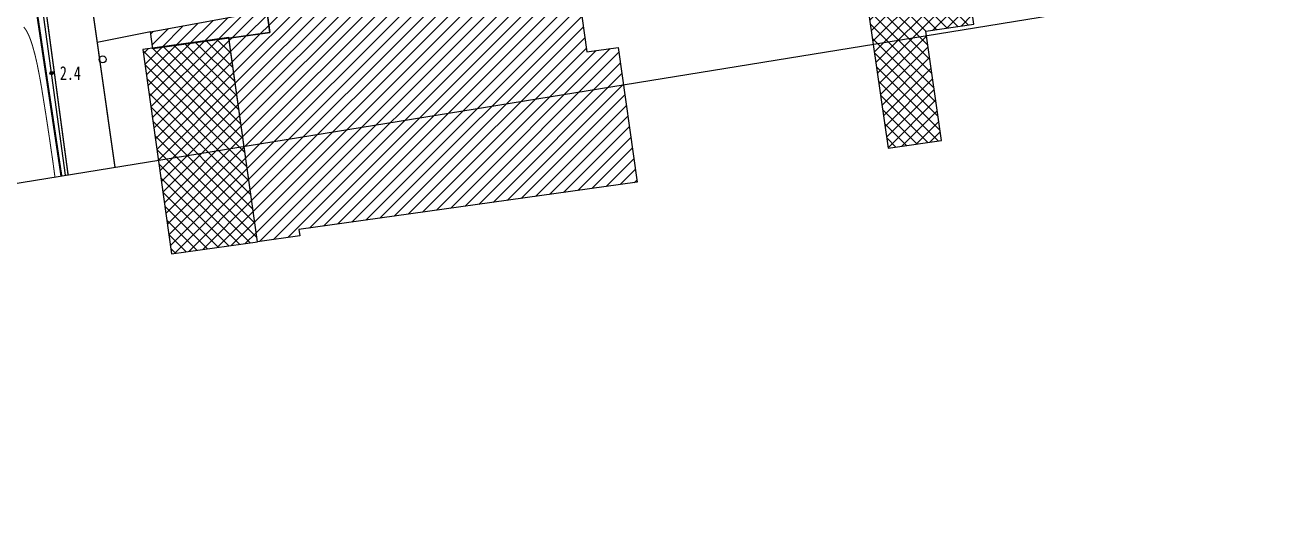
# Model space of a CAD drawing. Header units: metres. Extents: x 494039 to 619385, y 3351420 to 3402703.
# Drawn here: x 537686.2 to 538047, y 3373601.2 to 3373743.5 of the extents above; entities that cross this region are included whole.
import ezdxf
from ezdxf.enums import TextEntityAlignment as Align

# ---------------------------------------------------------------- set-up
doc = ezdxf.new("R2010")
doc.units = ezdxf.units.M
doc.linetypes.add('8522', pattern=[0])
doc.linetypes.add('9610', pattern=[0])
for name, color, linetype in [('220200', 130, 'Continuous'), ('310300', 8, 'Continuous'), ('310500', 8, 'Continuous'), ('420500', 8, 'Continuous'), ('510301', 8, 'Continuous'), ('720100', 8, 'Continuous'), ('760202', 8, '8522'), ('810100', 8, '9610'), ('范围线', 8, 'Continuous')]:
    doc.layers.add(name, color=color, linetype=linetype)
doc.layers.add('710101', color=8, linetype='Continuous', lineweight=0)
pattern_1 = [(45, (0, 0), (-1.767766953, 1.767766953), []), (135, (0, 0), (-1.767766953, -1.767766953), [])]
pattern_2 = [(45, (0, 0), (-1.767766953, 1.767766953), [])]

# ---------------------------------------------------------------- blocks, each defined once
blk = doc.blocks.new('gc170')
at = {"linetype": 'Continuous'}
blk.add_circle((0, 0), 0.5, dxfattribs=at)
blk = doc.blocks.new('p_point')
for radius in [0.25, 0.2, 0.15, 0.1, 0.05]:
    blk.add_circle((0, 0), radius)
blk.add_point((0, 0))
blk = doc.blocks.new('1-3&1-4')
at = {"layer": '310300', "linetype": 'Continuous'}
h = blk.add_hatch(dxfattribs=at)
h.set_pattern_fill('ANSI31', color=8, scale=20, style=0)
h.set_pattern_definition(pattern_2)
h.paths.add_polyline_path([(537745.6335, 3373739.5642), (537757.5322, 3373741.2257), (537756.4226, 3373749.1716), (537773.6151, 3373751.5723), (537773.1563, 3373754.8577), (537846.8604, 3373755.8209), (537849.6827, 3373735.6097), (537858.853, 3373736.8902), (537864.3254, 3373697.7008), (537765.9513, 3373683.9637), (537766.2098, 3373682.1125), (537753.8962, 3373680.393)])
h = blk.add_hatch(dxfattribs=at)
h.set_pattern_fill('ANSI31', color=8, scale=20, style=0)
h.set_pattern_definition(pattern_2)
h.paths.add_polyline_path([(537723.5263, 3373736.4771), (537722.8318, 3373741.4503), (537756.6371, 3373747.6355), (537757.5322, 3373741.2257)])
at = {"layer": '310500', "linetype": 'Continuous'}
h = blk.add_hatch(dxfattribs=at)
h.set_pattern_fill('ANSI37', color=8, scale=20, style=0)
h.set_pattern_definition(pattern_1)
h.paths.add_polyline_path([(537948.2941, 3373741.6626), (537962.2764, 3373743.6686), (537960.1946, 3373758.1782), (537930.7146, 3373753.9486), (537937.3664, 3373707.5857), (537952.8642, 3373709.8092)])
h = blk.add_hatch(dxfattribs=at)
h.set_pattern_fill('ANSI37', color=8, scale=20, style=0)
h.set_pattern_definition(pattern_1)
h.paths.add_polyline_path([(537728.9132, 3373676.9043), (537753.8962, 3373680.393), (537745.5962, 3373739.8312), (537720.6132, 3373736.3426)])
at = {"layer": '220200', "color": 141, "linetype": 'Continuous', "const_width": 0.6, "flags": 128}
blk.add_lwpolyline([(537696.8737, 3373699.5614), (537689.5097, 3373748.7188)], dxfattribs=at)
at = {"layer": '310300', "color": 8, "linetype": 'Continuous', "flags": 128}
for points, elevation in [([(537745.6335, 3373739.5642), (537757.5322, 3373741.2257), (537756.4226, 3373749.1716), (537773.6151, 3373751.5723), (537773.1563, 3373754.8577), (537846.8604, 3373755.8209), (537849.6827, 3373735.6097), (537858.853, 3373736.8902), (537864.3254, 3373697.7008), (537765.9513, 3373683.9637), (537766.2098, 3373682.1125), (537753.8962, 3373680.393)], 12.4595), ([(537723.5263, 3373736.4771), (537722.8318, 3373741.4503), (537756.6371, 3373747.6355), (537757.5322, 3373741.2257)], 6.9105)]:
    blk.add_lwpolyline(points, close=True, dxfattribs=dict(at, elevation=elevation))
at = {"layer": '310500', "color": 8, "linetype": 'Continuous', "flags": 128}
for points, elevation in [([(537948.2941, 3373741.6626), (537962.2764, 3373743.6686), (537960.1946, 3373758.1782), (537930.7146, 3373753.9486), (537937.3664, 3373707.5857), (537952.8642, 3373709.8092)], 23.7693), ([(537728.9132, 3373676.9043), (537753.8962, 3373680.393), (537745.5962, 3373739.8312), (537720.6132, 3373736.3426)], 26.7839)]:
    blk.add_lwpolyline(points, close=True, dxfattribs=dict(at, elevation=elevation))
at = {"layer": '420500', "color": 8, "linetype": 'Continuous', "const_width": 0.4, "flags": 128}
for points in [[(537698.83, 3373699.8787), (537691.7076, 3373752.8388)], [(537706.0227, 3373747.4407), (537712.466, 3373702.091)]]:
    blk.add_lwpolyline(points, dxfattribs=at)
at = {"layer": '710101', "color": 8, "linetype": 'Continuous', "const_width": 0.3, "elevation": 2, "flags": 128}
blk.add_lwpolyline([(537695.0126, 3373699.2594), (537694.4605, 3373703.3267), (537693.4927, 3373710.0161), (537692.4601, 3373716.8435), (537691.1481, 3373725.038), (537690.6705, 3373727.7759), (537689.8694, 3373731.8976), (537689.2373, 3373734.6631), (537688.4699, 3373737.4531), (537687.9005, 3373739.1714), (537687.3266, 3373740.5948), (537686.7559, 3373741.7048), (537686.4648, 3373742.1654), (537685.9507, 3373742.8271)], dxfattribs=at)
at = {"layer": '760202', "color": 8, "linetype": '8522', "flags": 128}
blk.add_lwpolyline([(537698.0886, 3373699.7585), (537691.1322, 3373750.7608)], dxfattribs=at)
at = {"layer": '810100', "color": 8, "linetype": '9610', "elevation": 3.6246, "flags": 128}
blk.add_lwpolyline([(537722.8318, 3373741.4503), (537707.3103, 3373738.3778)], dxfattribs=at)
at = {"layer": '范围线', "color": 8}
blk.add_lwpolyline([(535819.6419, 3373601.2022), (537627.1126, 3373688.2437), (538787.7298, 3373876.5354), (540484.0612, 3374633.6129), (539516.8326, 3374541.113), (537774.5038, 3374098.173), (535819.6419, 3373601.2022)], dxfattribs=at)
at = {"layer": '510301', "color": 8, "linetype": 'Continuous', "xscale": 2, "yscale": 2}
blk.add_blockref('gc170', (537708.9134, 3373733.4399, 3.5617), dxfattribs=at)
at = {"layer": '720100', "color": 8, "linetype": 'Continuous', "xscale": 2, "yscale": 2, "zscale": 2}
blk.add_blockref('p_point', (537694.0383, 3373729.4542, 2.4297), dxfattribs=at)
at = {"layer": '720100', "color": 8, "width": 0.75}
blk.add_text('2.4', height=4, dxfattribs=at).set_placement((537696.4383, 3373729.4542, 2.4297), align=Align.MIDDLE_LEFT)

msp = doc.modelspace()

# ---------------------------------------------------------------- block references
msp.add_blockref('1-3&1-4', (0, 0))

doc.saveas('drawing.dxf')
